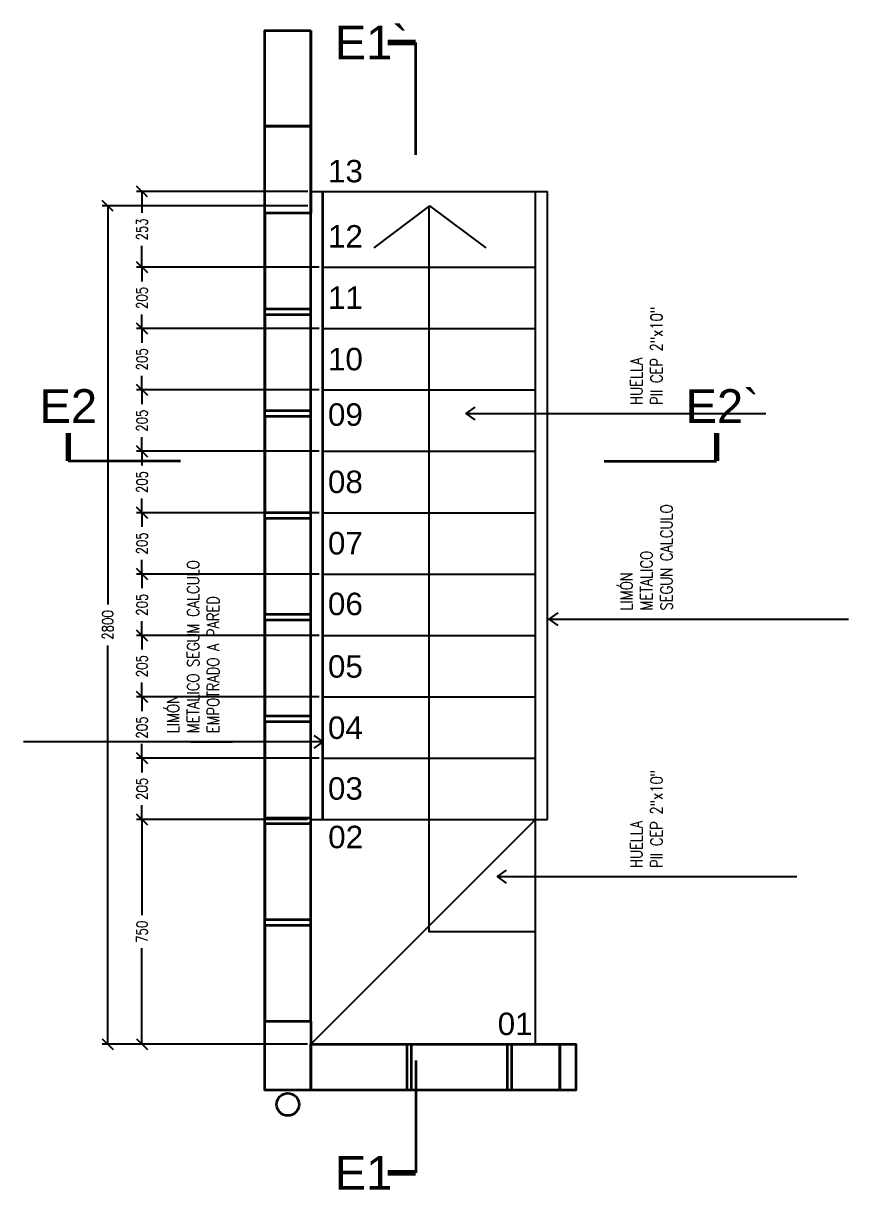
# Model space of a CAD drawing. Header units: metres. Extents: x 45 to 666, y -23 to 325.
# Drawn here: x 310.002 to 312.757, y 321.263 to 325.159 of the extents above; entities that cross this region are included whole.
import ezdxf
from ezdxf.enums import TextEntityAlignment as Align

# ---------------------------------------------------------------- set-up
doc = ezdxf.new("R2010")
doc.units = ezdxf.units.M
doc.header["$LTSCALE"] = 5
doc.header["$MEASUREMENT"] = 0
doc.layers.get('0').update_dxf_attribs({"color": 30})
doc.layers.get('DEFPOINTS').update_dxf_attribs({"color": 210})
for name, color, linetype, lineweight in [('A-ANNO-DIMS', 3, 'Continuous', 18), ('A-ANNO-NOTE', 7, 'Continuous', 35), ('A-ANNO-TEXT', 3, 'Continuous', 18), ('A-FLOR-LEVL', 7, 'Continuous', 35), ('A-FLOR-STRS', 4, 'Continuous', 25), ('A-WALL-FULL', 7, 'Continuous', 35), ('A-WALL-FULL-EXTR', 7, 'Continuous', 35)]:
    doc.layers.add(name, color=color, linetype=linetype, lineweight=lineweight)
doc.styles.add('E-ARIAL', font='arial.ttf')
doc.styles.add('E-ROMANS', font='romans.shx', dxfattribs={"width": 0.8})
doc.dimstyles.new('E-0005_TICK_18', dxfattribs={"dimscale": 0.001, "dimtxt": 9, "dimasz": 9, "dimexe": 4.5, "dimexo": 3, "dimgap": 4.5, "dimtad": 0, "dimdec": 0, "dimlfac": 1000, "dimzin": 0, "dimdsep": 46, "dimtxsty": 'E-ROMANS', "dimblk": 'OBLIQUE', "dimcen": 4.5, "dimclrd": 256, "dimclre": 256, "dimclrt": 256, "dimadec": 0, "dimazin": 0, "dimtfac": 1, "dimtdec": 0, "dimtmove": 1, "dimatfit": 3, "dimldrblk": 'OPEN90', "dimfxl": 1, "dimtfill": 1, "dimtolj": 1, "dimtzin": 0, "dimarcsym": 0})
doc.dimstyles.new('E-0020_TICK_18', dxfattribs={"dimscale": 0.001, "dimtxt": 36, "dimasz": 36, "dimexe": 18, "dimexo": 12, "dimgap": 18, "dimtad": 0, "dimdec": 0, "dimlfac": 1000, "dimzin": 0, "dimdsep": 46, "dimtxsty": 'E-ROMANS', "dimblk": 'OBLIQUE', "dimcen": 18, "dimclrd": 256, "dimclre": 256, "dimclrt": 256, "dimadec": 0, "dimazin": 0, "dimtfac": 1, "dimtdec": 0, "dimtmove": 1, "dimatfit": 3, "dimldrblk": 'OPEN90', "dimfxl": 1, "dimtfill": 1, "dimtolj": 1, "dimtzin": 0, "dimarcsym": 0})

# ---------------------------------------------------------------- blocks, each defined once
blk = doc.blocks.new('_Oblique')
at = {"color": 0, "linetype": 'ByBlock', "lineweight": -2}
blk.add_line((-0.5, -0.5), (0.5, 0.5), dxfattribs=at)
blk = doc.blocks.new('TAG-CORTE-2')
blk.add_line((0, 0), (0, 2))
at = {"const_width": 0.1}
blk.add_lwpolyline([(0, 2), (0.5, 2)], dxfattribs=at)
at = {"style": 'E-ARIAL'}
blk.add_attdef('A', text='', height=0.6, dxfattribs=at).set_placement((0.5, 2), align=Align.MIDDLE_LEFT)
blk = doc.blocks.new('TAG-CORTE')
blk.add_line((2, 0), (0, 0))
at = {"const_width": 0.1}
blk.add_lwpolyline([(0, 0), (0, 0.5)], dxfattribs=at)
at = {"style": 'E-ARIAL'}
blk.add_attdef('A', text='', height=0.6, dxfattribs=at).set_placement((0, 0.5), align=Align.BOTTOM_CENTER)
blk = doc.blocks.new('*D482')
at = {"layer": 'A-ANNO-DIMS', "lineweight": -2, "transparency": 16777216}
for p, q in [((310.9496, 322.4998), (310.3796, 322.4998)), ((310.3976, 322.4998), (310.3976, 322.1798)), ((310.3976, 321.7498), (310.3976, 322.0698)), ((310.9496, 321.7498), (310.3796, 321.7498))]:
    blk.add_line(p, q, dxfattribs=at)
at = {"layer": 'DEFPOINTS', "color": 0, "transparency": 16777216}
for p in [(310.3976, 322.4998), (310.9616, 322.4998), (310.9616, 321.7498)]:
    blk.add_point(p, dxfattribs=at)
at = {"layer": 'A-ANNO-DIMS', "lineweight": -2, "transparency": 16777216, "xscale": 0.036, "yscale": 0.036, "zscale": 0.036}
for p, rotation in [((310.3976, 322.4998), 90), ((310.3976, 321.7498), 270)]:
    blk.add_blockref('_Oblique', p, dxfattribs=dict(at, rotation=rotation))
at = {"layer": 'A-ANNO-DIMS', "transparency": 16777216, "insert": (310.3976, 322.1248), "char_height": 0.036, "attachment_point": 5, "rotation": 90, "style": 'E-ROMANS', "bg_fill": 3, "box_fill_scale": 1.25, "bg_fill_color": 256, "bg_fill_true_color": 13158600, "bg_fill_transparency": 0}
blk.add_mtext('\\A1;750', dxfattribs=at)
blk = doc.blocks.new('_Open90')
at = {"color": 0, "linetype": 'ByBlock', "lineweight": -2}
for p, q in [((0, 0), (-1, 0)), ((-0.5, 0.5), (0, 0)), ((0, 0), (-0.5, -0.5))]:
    blk.add_line(p, q, dxfattribs=at)
blk = doc.blocks.new('*D483')
at = {"layer": 'A-ANNO-DIMS', "lineweight": -2, "transparency": 16777216}
for p, q in [((310.9896, 322.7048), (310.3796, 322.7048)), ((310.3976, 322.7048), (310.3976, 322.6573)), ((310.3976, 322.4998), (310.3976, 322.5473)), ((310.9496, 322.4998), (310.3796, 322.4998))]:
    blk.add_line(p, q, dxfattribs=at)
at = {"layer": 'DEFPOINTS', "color": 0, "transparency": 16777216}
for p in [(310.3976, 322.7048), (311.0016, 322.7048), (310.9616, 322.4998)]:
    blk.add_point(p, dxfattribs=at)
at = {"layer": 'A-ANNO-DIMS', "lineweight": -2, "transparency": 16777216, "xscale": 0.036, "yscale": 0.036, "zscale": 0.036}
for p, rotation in [((310.3976, 322.7048), 90), ((310.3976, 322.4998), 270)]:
    blk.add_blockref('_Oblique', p, dxfattribs=dict(at, rotation=rotation))
at = {"layer": 'A-ANNO-DIMS', "transparency": 16777216, "insert": (310.3976, 322.6023), "char_height": 0.036, "attachment_point": 5, "rotation": 90, "style": 'E-ROMANS', "bg_fill": 3, "box_fill_scale": 1.25, "bg_fill_color": 256, "bg_fill_true_color": 13158600, "bg_fill_transparency": 0}
blk.add_mtext('\\A1;205', dxfattribs=at)
blk = doc.blocks.new('*D484')
at = {"layer": 'A-ANNO-DIMS', "lineweight": -2, "transparency": 16777216}
for p, q in [((310.9496, 322.9098), (310.3796, 322.9098)), ((310.3976, 322.9098), (310.3976, 322.8623)), ((310.3976, 322.7048), (310.3976, 322.7523)), ((310.9496, 322.7048), (310.3796, 322.7048))]:
    blk.add_line(p, q, dxfattribs=at)
at = {"layer": 'DEFPOINTS', "color": 0, "transparency": 16777216}
for p in [(310.3976, 322.9098), (310.9616, 322.9098), (310.9616, 322.7048)]:
    blk.add_point(p, dxfattribs=at)
at = {"layer": 'A-ANNO-DIMS', "lineweight": -2, "transparency": 16777216, "xscale": 0.036, "yscale": 0.036, "zscale": 0.036}
for p, rotation in [((310.3976, 322.9098), 90), ((310.3976, 322.7048), 270)]:
    blk.add_blockref('_Oblique', p, dxfattribs=dict(at, rotation=rotation))
at = {"layer": 'A-ANNO-DIMS', "transparency": 16777216, "insert": (310.3976, 322.8073), "char_height": 0.036, "attachment_point": 5, "rotation": 90, "style": 'E-ROMANS', "bg_fill": 3, "box_fill_scale": 1.25, "bg_fill_color": 256, "bg_fill_true_color": 13158600, "bg_fill_transparency": 0}
blk.add_mtext('\\A1;205', dxfattribs=at)
blk = doc.blocks.new('*D485')
at = {"layer": 'A-ANNO-DIMS', "lineweight": -2, "transparency": 16777216}
for p, q in [((310.9896, 323.1148), (310.3796, 323.1148)), ((310.3976, 323.1148), (310.3976, 323.0673)), ((310.3976, 322.9098), (310.3976, 322.9573)), ((310.9896, 322.9098), (310.3796, 322.9098))]:
    blk.add_line(p, q, dxfattribs=at)
at = {"layer": 'DEFPOINTS', "color": 0, "transparency": 16777216}
for p in [(310.3976, 323.1148), (311.0016, 323.1148), (311.0016, 322.9098)]:
    blk.add_point(p, dxfattribs=at)
at = {"layer": 'A-ANNO-DIMS', "lineweight": -2, "transparency": 16777216, "xscale": 0.036, "yscale": 0.036, "zscale": 0.036}
for p, rotation in [((310.3976, 323.1148), 90), ((310.3976, 322.9098), 270)]:
    blk.add_blockref('_Oblique', p, dxfattribs=dict(at, rotation=rotation))
at = {"layer": 'A-ANNO-DIMS', "transparency": 16777216, "insert": (310.3976, 323.0123), "char_height": 0.036, "attachment_point": 5, "rotation": 90, "style": 'E-ROMANS', "bg_fill": 3, "box_fill_scale": 1.25, "bg_fill_color": 256, "bg_fill_true_color": 13158600, "bg_fill_transparency": 0}
blk.add_mtext('\\A1;205', dxfattribs=at)
blk = doc.blocks.new('*D486')
at = {"layer": 'A-ANNO-DIMS', "lineweight": -2, "transparency": 16777216}
for p, q in [((310.9896, 323.3198), (310.3796, 323.3198)), ((310.3976, 323.3198), (310.3976, 323.2723)), ((310.3976, 323.1148), (310.3976, 323.1623)), ((310.9516, 323.1148), (310.3796, 323.1148))]:
    blk.add_line(p, q, dxfattribs=at)
at = {"layer": 'DEFPOINTS', "color": 0, "transparency": 16777216}
for p in [(310.3976, 323.3198), (311.0016, 323.3198), (310.9636, 323.1148)]:
    blk.add_point(p, dxfattribs=at)
at = {"layer": 'A-ANNO-DIMS', "lineweight": -2, "transparency": 16777216, "xscale": 0.036, "yscale": 0.036, "zscale": 0.036}
for p, rotation in [((310.3976, 323.3198), 90), ((310.3976, 323.1148), 270)]:
    blk.add_blockref('_Oblique', p, dxfattribs=dict(at, rotation=rotation))
at = {"layer": 'A-ANNO-DIMS', "transparency": 16777216, "insert": (310.3976, 323.2173), "char_height": 0.036, "attachment_point": 5, "rotation": 90, "style": 'E-ROMANS', "bg_fill": 3, "box_fill_scale": 1.25, "bg_fill_color": 256, "bg_fill_true_color": 13158600, "bg_fill_transparency": 0}
blk.add_mtext('\\A1;205', dxfattribs=at)
blk = doc.blocks.new('*D487')
at = {"layer": 'A-ANNO-DIMS', "lineweight": -2, "transparency": 16777216}
for p, q in [((310.9896, 323.5248), (310.3796, 323.5248)), ((310.3976, 323.5248), (310.3976, 323.4773)), ((310.3976, 323.3198), (310.3976, 323.3673)), ((310.9516, 323.3198), (310.3796, 323.3198))]:
    blk.add_line(p, q, dxfattribs=at)
at = {"layer": 'DEFPOINTS', "color": 0, "transparency": 16777216}
for p in [(310.3976, 323.5248), (311.0016, 323.5248), (310.9636, 323.3198)]:
    blk.add_point(p, dxfattribs=at)
at = {"layer": 'A-ANNO-DIMS', "lineweight": -2, "transparency": 16777216, "xscale": 0.036, "yscale": 0.036, "zscale": 0.036}
for p, rotation in [((310.3976, 323.5248), 90), ((310.3976, 323.3198), 270)]:
    blk.add_blockref('_Oblique', p, dxfattribs=dict(at, rotation=rotation))
at = {"layer": 'A-ANNO-DIMS', "transparency": 16777216, "insert": (310.3976, 323.4223), "char_height": 0.036, "attachment_point": 5, "rotation": 90, "style": 'E-ROMANS', "bg_fill": 3, "box_fill_scale": 1.25, "bg_fill_color": 256, "bg_fill_true_color": 13158600, "bg_fill_transparency": 0}
blk.add_mtext('\\A1;205', dxfattribs=at)
blk = doc.blocks.new('*D488')
at = {"layer": 'A-ANNO-DIMS', "lineweight": -2, "transparency": 16777216}
for p, q in [((310.9896, 323.7298), (310.3796, 323.7298)), ((310.3976, 323.7298), (310.3976, 323.6823)), ((310.3976, 323.5248), (310.3976, 323.5723)), ((310.9516, 323.5248), (310.3796, 323.5248))]:
    blk.add_line(p, q, dxfattribs=at)
at = {"layer": 'DEFPOINTS', "color": 0, "transparency": 16777216}
for p in [(310.3976, 323.7298), (311.0016, 323.7298), (310.9636, 323.5248)]:
    blk.add_point(p, dxfattribs=at)
at = {"layer": 'A-ANNO-DIMS', "lineweight": -2, "transparency": 16777216, "xscale": 0.036, "yscale": 0.036, "zscale": 0.036}
for p, rotation in [((310.3976, 323.7298), 90), ((310.3976, 323.5248), 270)]:
    blk.add_blockref('_Oblique', p, dxfattribs=dict(at, rotation=rotation))
at = {"layer": 'A-ANNO-DIMS', "transparency": 16777216, "insert": (310.3976, 323.6273), "char_height": 0.036, "attachment_point": 5, "rotation": 90, "style": 'E-ROMANS', "bg_fill": 3, "box_fill_scale": 1.25, "bg_fill_color": 256, "bg_fill_true_color": 13158600, "bg_fill_transparency": 0}
blk.add_mtext('\\A1;205', dxfattribs=at)
blk = doc.blocks.new('*D489')
at = {"layer": 'A-ANNO-DIMS', "lineweight": -2, "transparency": 16777216}
for p, q in [((310.9896, 323.9348), (310.3796, 323.9348)), ((310.3976, 323.9348), (310.3976, 323.8873)), ((310.3976, 323.7298), (310.3976, 323.7773)), ((310.9516, 323.7298), (310.3796, 323.7298))]:
    blk.add_line(p, q, dxfattribs=at)
at = {"layer": 'DEFPOINTS', "color": 0, "transparency": 16777216}
for p in [(310.3976, 323.9348), (311.0016, 323.9348), (310.9636, 323.7298)]:
    blk.add_point(p, dxfattribs=at)
at = {"layer": 'A-ANNO-DIMS', "lineweight": -2, "transparency": 16777216, "xscale": 0.036, "yscale": 0.036, "zscale": 0.036}
for p, rotation in [((310.3976, 323.9348), 90), ((310.3976, 323.7298), 270)]:
    blk.add_blockref('_Oblique', p, dxfattribs=dict(at, rotation=rotation))
at = {"layer": 'A-ANNO-DIMS', "transparency": 16777216, "insert": (310.3976, 323.8323), "char_height": 0.036, "attachment_point": 5, "rotation": 90, "style": 'E-ROMANS', "bg_fill": 3, "box_fill_scale": 1.25, "bg_fill_color": 256, "bg_fill_true_color": 13158600, "bg_fill_transparency": 0}
blk.add_mtext('\\A1;205', dxfattribs=at)
blk = doc.blocks.new('*D490')
at = {"layer": 'A-ANNO-DIMS', "lineweight": -2, "transparency": 16777216}
for p, q in [((310.9896, 324.1398), (310.3796, 324.1398)), ((310.3976, 324.1398), (310.3976, 324.0923)), ((310.3976, 323.9348), (310.3976, 323.9823)), ((310.9516, 323.9348), (310.3796, 323.9348))]:
    blk.add_line(p, q, dxfattribs=at)
at = {"layer": 'DEFPOINTS', "color": 0, "transparency": 16777216}
for p in [(310.3976, 324.1398), (311.0016, 324.1398), (310.9636, 323.9348)]:
    blk.add_point(p, dxfattribs=at)
at = {"layer": 'A-ANNO-DIMS', "lineweight": -2, "transparency": 16777216, "xscale": 0.036, "yscale": 0.036, "zscale": 0.036}
for p, rotation in [((310.3976, 324.1398), 90), ((310.3976, 323.9348), 270)]:
    blk.add_blockref('_Oblique', p, dxfattribs=dict(at, rotation=rotation))
at = {"layer": 'A-ANNO-DIMS', "transparency": 16777216, "insert": (310.3976, 324.0373), "char_height": 0.036, "attachment_point": 5, "rotation": 90, "style": 'E-ROMANS', "bg_fill": 3, "box_fill_scale": 1.25, "bg_fill_color": 256, "bg_fill_true_color": 13158600, "bg_fill_transparency": 0}
blk.add_mtext('\\A1;205', dxfattribs=at)
blk = doc.blocks.new('*D491')
at = {"layer": 'A-ANNO-DIMS', "lineweight": -2, "transparency": 16777216}
for p, q in [((310.9896, 324.3448), (310.3796, 324.3448)), ((310.3976, 324.3448), (310.3976, 324.2973)), ((310.3976, 324.1398), (310.3976, 324.1873)), ((310.9516, 324.1398), (310.3796, 324.1398))]:
    blk.add_line(p, q, dxfattribs=at)
at = {"layer": 'DEFPOINTS', "color": 0, "transparency": 16777216}
for p in [(310.3976, 324.3448), (311.0016, 324.3448), (310.9636, 324.1398)]:
    blk.add_point(p, dxfattribs=at)
at = {"layer": 'A-ANNO-DIMS', "lineweight": -2, "transparency": 16777216, "xscale": 0.036, "yscale": 0.036, "zscale": 0.036}
for p, rotation in [((310.3976, 324.3448), 90), ((310.3976, 324.1398), 270)]:
    blk.add_blockref('_Oblique', p, dxfattribs=dict(at, rotation=rotation))
at = {"layer": 'A-ANNO-DIMS', "transparency": 16777216, "insert": (310.3976, 324.2423), "char_height": 0.036, "attachment_point": 5, "rotation": 90, "style": 'E-ROMANS', "bg_fill": 3, "box_fill_scale": 1.25, "bg_fill_color": 256, "bg_fill_true_color": 13158600, "bg_fill_transparency": 0}
blk.add_mtext('\\A1;205', dxfattribs=at)
blk = doc.blocks.new('*D492')
at = {"layer": 'A-ANNO-DIMS', "lineweight": -2, "transparency": 16777216}
for p, q in [((310.9516, 324.5978), (310.3796, 324.5978)), ((310.3976, 324.5978), (310.3976, 324.5263)), ((310.3976, 324.3448), (310.3976, 324.4163)), ((310.9516, 324.3448), (310.3796, 324.3448))]:
    blk.add_line(p, q, dxfattribs=at)
at = {"layer": 'DEFPOINTS', "color": 0, "transparency": 16777216}
for p in [(310.3976, 324.5978), (310.9636, 324.5978), (310.9636, 324.3448)]:
    blk.add_point(p, dxfattribs=at)
at = {"layer": 'A-ANNO-DIMS', "lineweight": -2, "transparency": 16777216, "xscale": 0.036, "yscale": 0.036, "zscale": 0.036}
for p, rotation in [((310.3976, 324.5978), 90), ((310.3976, 324.3448), 270)]:
    blk.add_blockref('_Oblique', p, dxfattribs=dict(at, rotation=rotation))
at = {"layer": 'A-ANNO-DIMS', "transparency": 16777216, "insert": (310.3976, 324.4713), "char_height": 0.036, "attachment_point": 5, "rotation": 90, "style": 'E-ROMANS', "bg_fill": 3, "box_fill_scale": 1.25, "bg_fill_color": 256, "bg_fill_true_color": 13158600, "bg_fill_transparency": 0}
blk.add_mtext('\\A1;253', dxfattribs=at)
blk = doc.blocks.new('*D101')
at = {"layer": 'A-ANNO-DIMS', "lineweight": -2, "transparency": 16777216}
for p, q in [((310.9516, 324.5498), (310.2652, 324.5498)), ((310.2832, 324.5498), (310.2832, 323.2185)), ((310.2832, 321.7498), (310.2832, 323.0811)), ((310.9496, 321.7498), (310.2652, 321.7498))]:
    blk.add_line(p, q, dxfattribs=at)
at = {"layer": 'DEFPOINTS', "color": 0, "transparency": 16777216}
for p in [(310.9636, 324.5498), (310.2832, 321.7498), (310.9616, 321.7498)]:
    blk.add_point(p, dxfattribs=at)
at = {"layer": 'A-ANNO-DIMS', "lineweight": -2, "transparency": 16777216, "xscale": 0.036, "yscale": 0.036, "zscale": 0.036}
for p, rotation in [((310.2832, 324.5498), 90), ((310.2832, 321.7498), 270)]:
    blk.add_blockref('_Oblique', p, dxfattribs=dict(at, rotation=rotation))
at = {"layer": 'A-ANNO-DIMS', "transparency": 16777216, "insert": (310.2832, 323.1498), "char_height": 0.036, "attachment_point": 5, "rotation": 90, "style": 'E-ROMANS', "bg_fill": 3, "box_fill_scale": 1.25, "bg_fill_color": 256, "bg_fill_true_color": 13158600, "bg_fill_transparency": 0}
blk.add_mtext('\\A1;2800', dxfattribs=at)

msp = doc.modelspace()

# ---------------------------------------------------------------- linework, layer by layer
at = {"layer": 'A-FLOR-LEVL'}
for p, q in [((310.8076, 321.8258), (310.8076, 325.1358)), ((310.9616, 321.8258), (310.9616, 325.1358)), ((310.9616, 321.7498), (311.8458, 321.7498)), ((311.8458, 321.5958), (310.9616, 321.5958))]:
    msp.add_line(p, q, dxfattribs=at)
at = {"layer": 'A-FLOR-STRS'}
for p, q in [((310.9636, 324.5978), (311.7516, 324.5978)), ((311.0016, 324.5978), (311.7116, 324.5978)), ((311.7116, 322.4998), (311.7116, 324.5978)), ((311.7516, 322.4998), (311.7516, 324.5978)), ((311.3576, 324.5498), (311.1711, 324.4094)), ((311.3576, 324.5498), (311.5451, 324.4094)), ((311.0016, 324.3448), (311.7116, 324.3448)), ((311.0016, 324.1398), (311.7116, 324.1398)), ((311.0016, 323.9348), (311.7116, 323.9348)), ((311.0016, 323.7298), (311.7116, 323.7298)), ((311.0016, 323.5248), (311.7116, 323.5248)), ((311.0016, 323.3198), (311.7116, 323.3198)), ((311.0016, 323.1148), (311.7116, 323.1148)), ((311.0016, 322.9098), (311.7116, 322.9098)), ((311.0016, 322.7048), (311.7116, 322.7048)), ((310.9616, 322.4998), (311.7116, 322.4998)), ((311.7116, 322.4998), (310.9616, 321.7498)), ((311.7116, 321.7498), (311.7116, 322.4998)), ((311.7116, 322.4998), (311.7516, 322.4998))]:
    msp.add_line(p, q, dxfattribs=at)
msp.add_lwpolyline([(311.7116, 322.1248), (311.3566, 322.1248), (311.3566, 324.5498)], dxfattribs=at)
at = {"layer": 'A-WALL-FULL'}
for points in [[(310.9616, 325.1358), (310.9616, 324.8158), (310.8076, 324.8158), (310.8076, 325.1358)], [(310.9616, 324.2058), (310.9616, 324.5258), (310.8076, 324.5258), (310.8076, 324.2058)], [(310.9616, 323.8658), (310.9616, 324.1858), (310.8076, 324.1858), (310.8076, 323.8658)], [(310.9616, 323.5258), (310.9616, 323.8458), (310.8076, 323.8458), (310.8076, 323.5258)], [(310.9616, 323.1858), (310.9616, 323.5058), (310.8076, 323.5058), (310.8076, 323.1858)], [(310.9616, 322.8458), (310.9616, 323.1658), (310.8076, 323.1658), (310.8076, 322.8458)], [(310.9616, 322.5058), (310.9616, 322.8258), (310.8076, 322.8258), (310.8076, 322.5058)], [(310.9616, 322.1658), (310.9616, 322.4858), (310.8076, 322.4858), (310.8076, 322.1658)], [(310.9616, 321.8258), (310.9616, 322.1458), (310.8076, 322.1458), (310.8076, 321.8258)], [(310.9616, 321.7498), (311.2816, 321.7498), (311.2816, 321.5958), (310.9616, 321.5958)], [(311.2971, 321.7498), (311.6171, 321.7498), (311.6171, 321.5958), (311.2971, 321.5958)], [(311.6326, 321.7498), (311.7926, 321.7498), (311.7926, 321.5958), (311.6326, 321.5958)]]:
    msp.add_lwpolyline(points, close=True, dxfattribs=at)
at = {"layer": 'A-WALL-FULL-EXTR'}
for points in [[(310.8076, 324.8158), (310.9616, 324.8158), (310.9616, 324.5258), (310.8076, 324.5258)], [(310.8076, 321.8258), (310.9616, 321.8258), (310.9616, 321.5958), (310.8076, 321.5958)], [(311.7926, 321.7498), (311.8458, 321.7498), (311.8458, 321.5958), (311.7926, 321.5958)]]:
    msp.add_lwpolyline(points, close=True, dxfattribs=at)
msp.add_circle((310.8846, 321.5483), 0.0375, dxfattribs=at)

# ---------------------------------------------------------------- block references
at = {"layer": 'A-ANNO-NOTE'}
ref = msp.add_blockref('TAG-CORTE-2', (311.3116, 324.7203), dxfattribs=dict(at, xscale=-0.1875, yscale=0.1875, zscale=0.1875, rotation=359.9999999999825))
ref.add_attrib('A', 'E1`', dxfattribs={"layer": '0', "height": 0.11242, "rotation": 360, "style": 'E-ARIAL'}).set_placement((311.0413, 325.0953), align=Align.MIDDLE_LEFT)
at = {"layer": 'A-ANNO-NOTE', "xscale": 0.1875, "yscale": 0.1875, "zscale": 0.1875}
msp.add_blockref('TAG-CORTE', (310.1517, 323.6973), dxfattribs=at).add_auto_attribs({'A': 'E2'})
at = {"layer": 'A-ANNO-NOTE'}
ref = msp.add_blockref('TAG-CORTE', (312.3159, 323.6973), dxfattribs=dict(at, xscale=-0.1875, yscale=0.1875, zscale=0.1875, rotation=359.9999999999825))
ref.add_attrib('A', 'E2`', dxfattribs={"layer": '0', "height": 0.11242, "rotation": 360, "style": 'E-ARIAL'}).set_placement((312.3345, 323.7911), align=Align.BOTTOM_CENTER)
ref = msp.add_blockref('TAG-CORTE-2', (311.3116, 321.6946), dxfattribs=dict(at, xscale=0.1875, yscale=0.1875, zscale=0.1875, rotation=179.9999999999826))
ref.add_attrib('A', 'E1', dxfattribs={"layer": '0', "height": 0.11242, "rotation": 360, "style": 'E-ARIAL'}).set_placement((311.0413, 321.3196), align=Align.MIDDLE_LEFT)

# ---------------------------------------------------------------- texts
at = {"layer": 'A-ANNO-NOTE', "char_height": 0.04, "attachment_point": 4, "rotation": 90, "style": 'E-ROMANS'}
for s, insert in [('HUELLA\\PPII CEP 2"x10"', (312.0816, 323.8853)), ('LIMÓN\\PMETALICO \\PSEGUN CALCULO', (312.0816, 323.1986)), ('HUELLA\\PPII CEP 2"x10"', (312.0816, 322.3383))]:
    msp.add_mtext(s, dxfattribs=dict(at, insert=insert))
at = {"layer": 'A-ANNO-TEXT', "style": 'E-ARIAL'}
for s, p in [('13', (311.0184, 324.6282)), ('12', (311.0184, 324.4104)), ('11', (311.0184, 324.2054)), ('10', (311.0184, 324.0004)), ('09', (311.0184, 323.8151)), ('08', (311.0184, 323.5904)), ('07', (311.0184, 323.3854)), ('06', (311.0184, 323.1826)), ('05', (311.0184, 322.9737)), ('04', (311.0184, 322.769)), ('03', (311.0184, 322.5661)), ('02', (311.0192, 322.404)), ('01', (311.585, 321.7798))]:
    msp.add_text(s, height=0.075, rotation=360, dxfattribs=at).set_placement(p)

# ---------------------------------------------------------------- leaders
at = {"layer": 'A-ANNO-NOTE'}
for points in [[(311.4797, 323.8559), (311.9556, 323.8559), (312.0816, 323.8559)], [(311.7566, 323.1692), (311.9556, 323.1692), (312.0816, 323.1692)], [(311.584, 322.309), (311.9506, 322.309), (312.0766, 322.309)]]:
    msp.add_leader(points, dimstyle='E-0005_TICK_18', override={"dimscale": 0.01, "dimasz": 3, "dimtad": 0, "dimldrblk": 'Open90'}, dxfattribs=at)

# ---------------------------------------------------------------- next in the draw order: dimensions: what is measured, and where the dimension line sits
at = {"layer": 'A-ANNO-DIMS'}
dim = msp.add_linear_dim(base=(310.3976, 322.4998), p1=(310.9616, 321.7498), p2=(310.9616, 322.4998), angle=90, dimstyle='E-0020_TICK_18', dxfattribs=at)
dim.commit()
dim.dimension.update_dxf_attribs({"geometry": '*D482', "text_midpoint": (310.3976, 322.1248)})

# ---------------------------------------------------------------- next in the draw order: dimensions: what is measured, and where the dimension line sits
dim = msp.add_linear_dim(base=(310.3976, 322.7048), p1=(310.9616, 322.4998), p2=(311.0016, 322.7048), angle=90, dimstyle='E-0020_TICK_18', dxfattribs=at)
dim.commit()
dim.dimension.update_dxf_attribs({"geometry": '*D483', "text_midpoint": (310.3976, 322.6023)})

# ---------------------------------------------------------------- next in the draw order: dimensions: what is measured, and where the dimension line sits
dim = msp.add_linear_dim(base=(310.3976, 322.9098), p1=(310.9616, 322.7048), p2=(310.9616, 322.9098), angle=90, dimstyle='E-0020_TICK_18', dxfattribs=at)
dim.commit()
dim.dimension.update_dxf_attribs({"geometry": '*D484', "text_midpoint": (310.3976, 322.8073)})

# ---------------------------------------------------------------- next in the draw order: dimensions: what is measured, and where the dimension line sits
dim = msp.add_linear_dim(base=(310.3976, 323.1148), p1=(311.0016, 322.9098), p2=(311.0016, 323.1148), angle=90, dimstyle='E-0020_TICK_18', dxfattribs=at)
dim.commit()
dim.dimension.update_dxf_attribs({"geometry": '*D485', "text_midpoint": (310.3976, 323.0123)})

# ---------------------------------------------------------------- next in the draw order: dimensions: what is measured, and where the dimension line sits
dim = msp.add_linear_dim(base=(310.3976, 323.3198), p1=(310.9636, 323.1148), p2=(311.0016, 323.3198), angle=90, dimstyle='E-0020_TICK_18', dxfattribs=at)
dim.commit()
dim.dimension.update_dxf_attribs({"geometry": '*D486', "text_midpoint": (310.3976, 323.2173)})

# ---------------------------------------------------------------- next in the draw order: dimensions: what is measured, and where the dimension line sits
dim = msp.add_linear_dim(base=(310.3976, 323.5248), p1=(310.9636, 323.3198), p2=(311.0016, 323.5248), angle=90, dimstyle='E-0020_TICK_18', dxfattribs=at)
dim.commit()
dim.dimension.update_dxf_attribs({"geometry": '*D487', "text_midpoint": (310.3976, 323.4223)})

# ---------------------------------------------------------------- next in the draw order: dimensions: what is measured, and where the dimension line sits
dim = msp.add_linear_dim(base=(310.3976, 323.7298), p1=(310.9636, 323.5248), p2=(311.0016, 323.7298), angle=90, dimstyle='E-0020_TICK_18', dxfattribs=at)
dim.commit()
dim.dimension.update_dxf_attribs({"geometry": '*D488', "text_midpoint": (310.3976, 323.6273)})

# ---------------------------------------------------------------- next in the draw order: dimensions: what is measured, and where the dimension line sits
dim = msp.add_linear_dim(base=(310.3976, 323.9348), p1=(310.9636, 323.7298), p2=(311.0016, 323.9348), angle=90, dimstyle='E-0020_TICK_18', dxfattribs=at)
dim.commit()
dim.dimension.update_dxf_attribs({"geometry": '*D489', "text_midpoint": (310.3976, 323.8323)})

# ---------------------------------------------------------------- next in the draw order: dimensions: what is measured, and where the dimension line sits
dim = msp.add_linear_dim(base=(310.3976, 324.1398), p1=(310.9636, 323.9348), p2=(311.0016, 324.1398), angle=90, dimstyle='E-0020_TICK_18', dxfattribs=at)
dim.commit()
dim.dimension.update_dxf_attribs({"geometry": '*D490', "text_midpoint": (310.3976, 324.0373)})

# ---------------------------------------------------------------- next in the draw order: dimensions: what is measured, and where the dimension line sits
dim = msp.add_linear_dim(base=(310.3976, 324.3448), p1=(310.9636, 324.1398), p2=(311.0016, 324.3448), angle=90, dimstyle='E-0020_TICK_18', dxfattribs=at)
dim.commit()
dim.dimension.update_dxf_attribs({"geometry": '*D491', "text_midpoint": (310.3976, 324.2423)})

# ---------------------------------------------------------------- next in the draw order: linework, layer by layer
at = {"layer": 'A-FLOR-LEVL'}
msp.add_line((311.0016, 322.4998), (311.0016, 324.5978), dxfattribs=at)

# ---------------------------------------------------------------- next in the draw order: dimensions: what is measured, and where the dimension line sits
at = {"layer": 'A-ANNO-DIMS'}
dim = msp.add_linear_dim(base=(310.3976, 324.5978), p1=(310.9636, 324.3448), p2=(310.9636, 324.5978), angle=90, dimstyle='E-0020_TICK_18', dxfattribs=at)
dim.commit()
dim.dimension.update_dxf_attribs({"geometry": '*D492', "text_midpoint": (310.3976, 324.4713)})

# ---------------------------------------------------------------- next in the draw order: dimensions: what is measured, and where the dimension line sits
dim = msp.add_linear_dim(base=(310.2832, 321.7498), p1=(310.9636, 324.5498), p2=(310.9616, 321.7498), angle=90, dimstyle='E-0020_TICK_18', dxfattribs=at)
dim.commit()
dim.dimension.update_dxf_attribs({"geometry": '*D101', "text_midpoint": (310.2832, 323.1498)})

# ---------------------------------------------------------------- next in the draw order: texts
at = {"layer": 'A-ANNO-NOTE', "insert": (310.5686, 322.7886), "char_height": 0.04, "attachment_point": 4, "rotation": 90, "style": 'E-ROMANS'}
msp.add_mtext('LIMÓN\\PMETALICO SEGUM CALCULO\\PEMPOTRADO A PARED', dxfattribs=at)

# ---------------------------------------------------------------- next in the draw order: leaders
at = {"layer": 'A-ANNO-NOTE'}
msp.add_leader([(311.0016, 322.7592), (310.5598, 322.7592), (310.7002, 322.7592)], dimstyle='E-0005_TICK_18', override={"dimscale": 0.01, "dimasz": 3, "dimtad": 0, "dimldrblk": 'Open90'}, dxfattribs=at)

doc.saveas('drawing.dxf')
